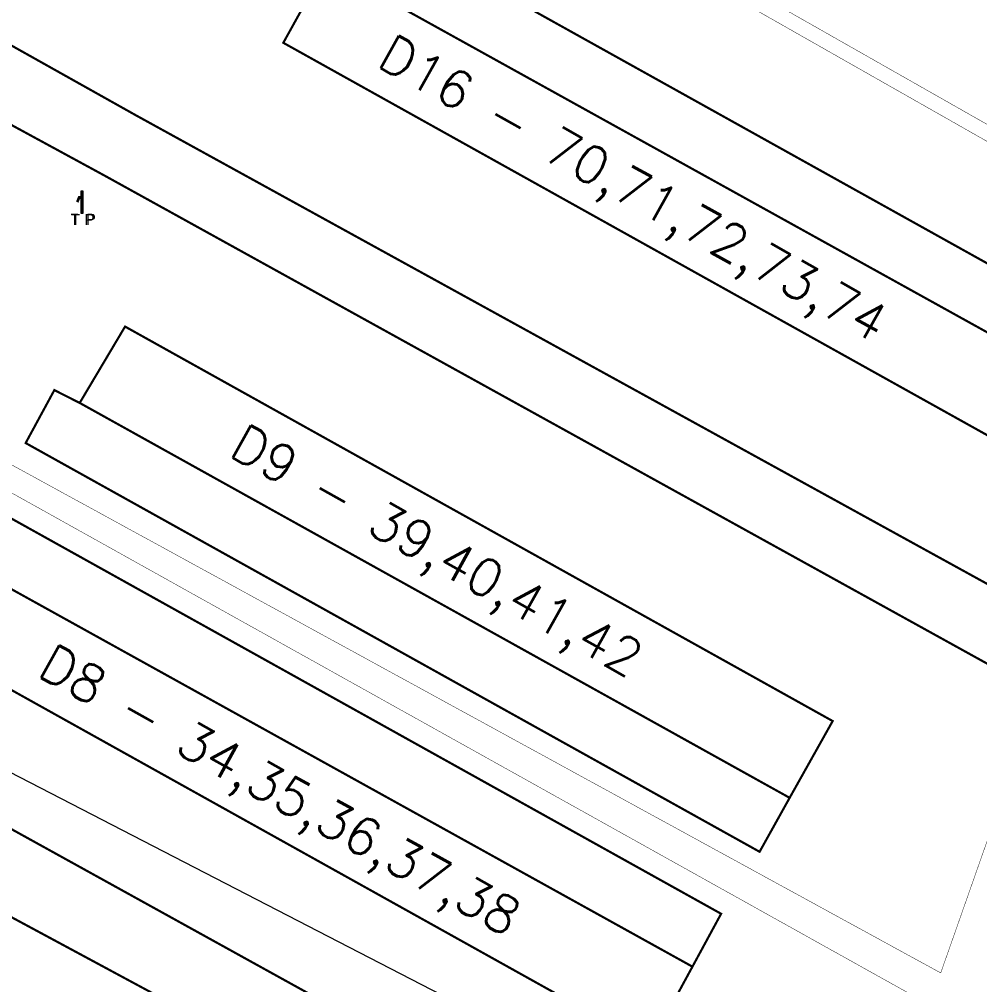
# Model space of a CAD drawing. Header units: inches. Extents: x 350994 to 353538, y 1581369 to 1583842.
# Drawn here: x 351636.53 to 351680.51, y 1583562.88 to 1583607.09 of the extents above; entities that cross this region are included whole.
import ezdxf
from ezdxf.enums import TextEntityAlignment as Align

# ---------------------------------------------------------------- set-up
doc = ezdxf.new("R2010")
doc.units = ezdxf.units.IN
doc.header["$MEASUREMENT"] = 0
for name, pattern in [('1', [0]), ('ACAD_ISO03W100', [30, 12, -18]), ('DASHDOTX2', [2, 1, -0.5, 0, -0.5])]:
    doc.linetypes.add(name, pattern=pattern)
for name, color, linetype in [('BOUNDARY', 5, 'Continuous'), ('BULDING', 5, '1'), ('CULVERT', 255, '1'), ('CW', 94, '1'), ('EP TF', 5, 'Continuous'), ("ROAD'S", 1, '1'), ('TAP', 180, 'Continuous')]:
    doc.layers.add(name, color=color, linetype=linetype)
doc.styles.add('ROMANS', font='ROMANS.shx')
doc.styles.get("Standard").update_dxf_attribs({"font": 'arial.ttf'})
doc.linetypes.add('SILT_FENCE', pattern='A,0.5,-0.2,["EP",Standard,S=0.1,R=0,X=-0.1,Y=-0.05],-0.2', length=0.9)

# ---------------------------------------------------------------- blocks, each defined once
blk = doc.blocks.new('TP')
at = {"layer": 'BOUNDARY', "color": 182, "lineweight": 5}
blk.add_lwpolyline([(-0.035, 0.407), (-0.145, 0.407), (-0.228, 0.204), (-0.181, 0.183), (-0.117, 0.339), (-0.035, 0.339), (-0.035, -0.339), (0.035, -0.339), (0.035, 0.656), (-0.035, 0.656)], close=True, dxfattribs=at)
blk.add_lwpolyline([(-0.035, 0), (0.035, 0)], dxfattribs=at)
at = {"layer": 'BOUNDARY', "color": 182, "lineweight": 5, "width": 1}
blk.add_text('T P', height=0.5, dxfattribs=at).set_placement((-0.51, -0.885, 99.153))

msp = doc.modelspace()

# ---------------------------------------------------------------- linework, layer by layer
at = {"layer": 'BOUNDARY', "lineweight": 5, "const_width": 0.1}
for points, elevation in [([(351650.58, 1583609.533), (351683.117, 1583591.498), (351681.153, 1583587.876), (351648.621, 1583606.011), (351650.575, 1583609.536)], 90.66), ([(351641.375, 1583593.016), (351673.778, 1583574.952), (351671.807, 1583571.437), (351639.297, 1583589.52), (351641.375, 1583593.016)], 90.928), ([(351634.82, 1583581.741), (351667.356, 1583563.705), (351665.392, 1583560.084), (351632.861, 1583578.219), (351634.814, 1583581.744)], 90.66)]:
    msp.add_lwpolyline(points, dxfattribs=dict(at, elevation=elevation))
at = {"layer": 'CULVERT', "color": 250, "linetype": 'DASHDOTX2', "lineweight": 5, "ltscale": 2, "const_width": 0.02}
for points, elevation in [([(351539.151, 1583681.426), (351608.24, 1583643.388), (351645.688, 1583622.253), (351692.077, 1583595.895)], 90.591), ([(351538.864, 1583680.81), (351607.985, 1583642.754), (351645.433, 1583621.618), (351689.892, 1583596.357)], 90.66), ([(351506.065, 1583658.686), (351596.344, 1583608.469), (351678.726, 1583563.418)], 90.671), ([(351505.798, 1583657.43), (351595.866, 1583607.88), (351678.213, 1583561.96)], 90.712), ([(351689.892, 1583596.357), (351683.018, 1583575.618), (351678.726, 1583563.418)], 90.859)]:
    msp.add_lwpolyline(points, dxfattribs=dict(at, elevation=elevation))
at = {"layer": 'CW', "linetype": 'ACAD_ISO03W100', "lineweight": 5, "ltscale": 0.1, "const_width": 0.1}
for points, elevation in [([(351650.58, 1583609.533), (351649.446, 1583610.169), (351650.827, 1583612.633), (351684.43, 1583593.919), (351683.117, 1583591.498)], 90.66), ([(351671.807, 1583571.437), (351670.431, 1583568.966), (351636.822, 1583587.683), (351638.136, 1583590.106), (351639.297, 1583589.52)], 90.928), ([(351634.82, 1583581.741), (351633.686, 1583582.377), (351635.067, 1583584.84), (351668.669, 1583566.127), (351667.356, 1583563.705)], 90.66)]:
    msp.add_lwpolyline(points, dxfattribs=dict(at, elevation=elevation))
at = {"layer": 'EP TF', "color": 252, "linetype": 'SILT_FENCE', "lineweight": 5, "ltscale": 6, "elevation": 98.457}
msp.add_lwpolyline([(351496.869, 1583648.638), (351521.348, 1583634.682), (351540.579, 1583624.07), (351593.122, 1583594.788), (351678.043, 1583550.962), (351687.196, 1583579.437)], dxfattribs=at)
at = {"layer": "ROAD'S", "lineweight": 5, "const_width": 0.1}
for points in [[(351690.565, 1583577.209), (351686.872, 1583577.92), (351641.894, 1583602.678), (351604.263, 1583623.777), (351567.04, 1583644.144), (351504.034, 1583680.187), (351511.059, 1583699.81), (351514.062, 1583701.352), (351516.836, 1583701.421), (351523.164, 1583698.197), (351585.911, 1583663.826)], [(351502.838, 1583676.673), (351496.091, 1583648.9), (351496.922, 1583645.962), (351541.81, 1583622.269), (351541.81, 1583622.269), (351632.781, 1583571.878), (351679.959, 1583545.791), (351679.959, 1583545.791)], [(351679.959, 1583545.791), (351688.601, 1583572.181), (351685.414, 1583575.058), (351640.429, 1583599.933), (351602.434, 1583620.59), (351565.56, 1583641.418), (351502.838, 1583676.673)]]:
    msp.add_lwpolyline(points, dxfattribs=at)
msp.add_lwpolyline([(351493.628, 1583641.759), (351482.419, 1583604.878), (351453.336, 1583502.652), (351427.872, 1583413.69), (351425.474, 1583406.168), (351428.205, 1583404.001), (351429.519, 1583403.242), (351451.062, 1583395.474), (351528.805, 1583369.389), (351608.336, 1583343.146), (351610.303, 1583342.984), (351612.716, 1583343.499), (351612.789, 1583343.767), (351619.489, 1583361.814), (351656.418, 1583471.89), (351678.861, 1583542.98), (351678.861, 1583542.98), (351631.507, 1583568.484), (351540.827, 1583618.553), (351496.133, 1583642.258, 0.356236)], format="xyb", close=True, dxfattribs=at)
at = {"layer": 'TAP', "lineweight": 5, "const_width": 0.07}
msp.add_lwpolyline([(351639.367, 1583598.961), (351639.257, 1583598.961), (351639.174, 1583598.758), (351639.221, 1583598.737), (351639.285, 1583598.893), (351639.367, 1583598.893), (351639.367, 1583598.215), (351639.437, 1583598.215), (351639.437, 1583599.21), (351639.367, 1583599.21)], close=True, dxfattribs=at)
msp.add_lwpolyline([(351639.367, 1583598.554), (351639.437, 1583598.554)], dxfattribs=at)

# ---------------------------------------------------------------- block references
at = {"layer": 'TAP', "lineweight": 5}
msp.add_blockref('TP', (351639.402, 1583598.554, 91.098), dxfattribs=at)

# ---------------------------------------------------------------- texts
at = {"layer": 'BULDING', "color": 0, "linetype": 'Continuous', "lineweight": 9, "style": 'ROMANS'}
for s, p in [('D16 - 70,71,72,73,74', (351664.662, 1583599.359, 90.66)), ('D9 - 39,40,41,42', (351655.668, 1583582.758, 90.928)), ('D8 - 34,35,36,37,38', (351648.482, 1583571.801, 90.66))]:
    msp.add_text(s, height=1.7, rotation=330.8623, dxfattribs=at).set_placement(p, align=Align.MIDDLE_CENTER)
at = {"layer": 'TAP', "lineweight": 9, "style": 'ROMANS'}
msp.add_text('T P', height=0.5, dxfattribs=at).set_placement((351638.892, 1583597.669, 190.251))

doc.saveas('drawing.dxf')
